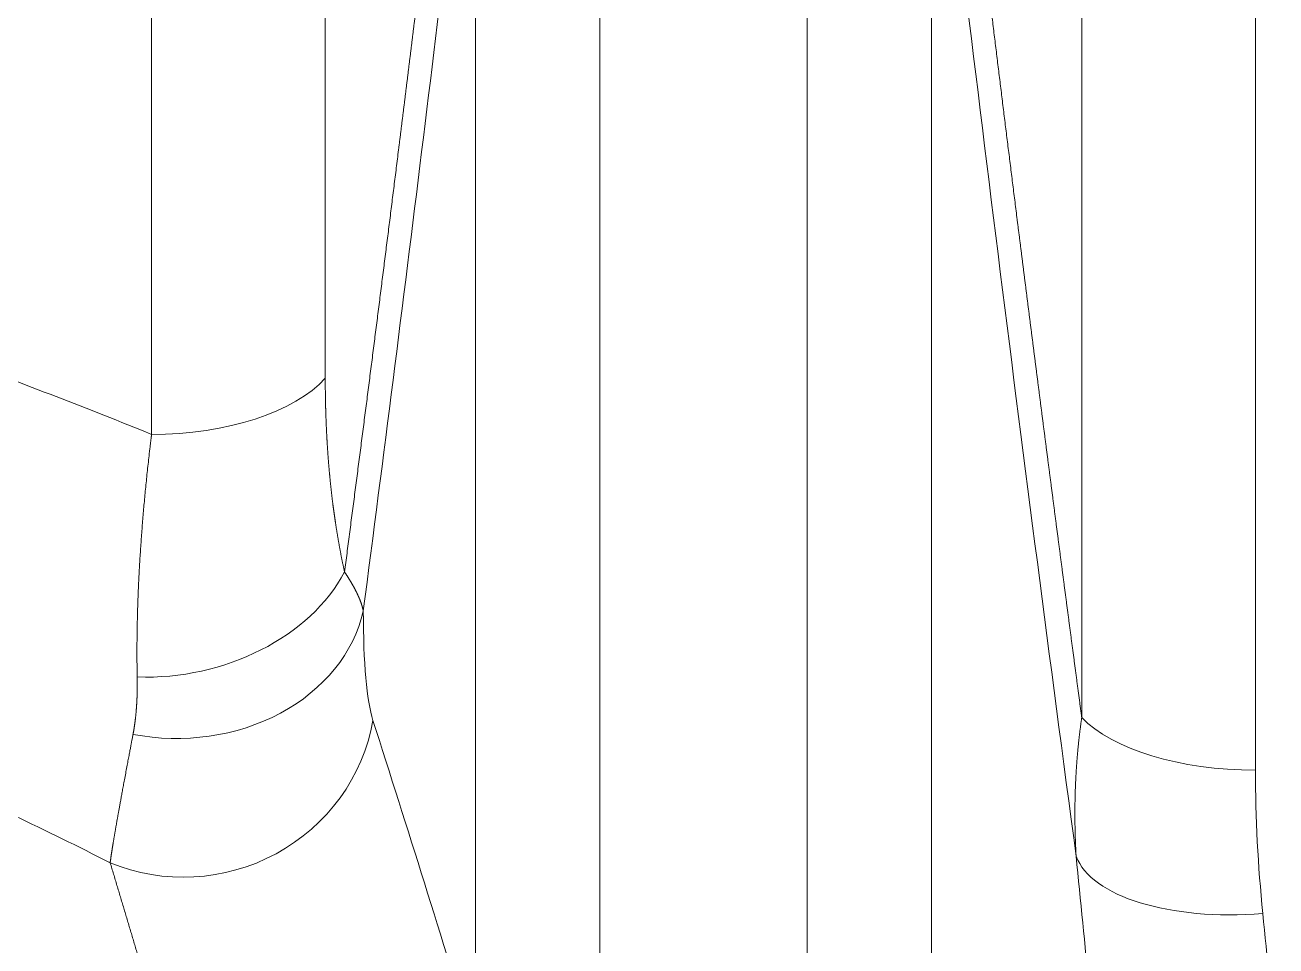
# Model space of a CAD drawing. Header units: millimetres. Extents: x 4664 to 8864, y -38 to 2932.
# Drawn here: x 8207.56 to 8216.17, y 2246.3 to 2252.63 of the extents above; entities that cross this region are included whole.
import ezdxf

# ---------------------------------------------------------------- set-up
doc = ezdxf.new("R2010")
doc.units = ezdxf.units.MM

msp = doc.modelspace()

# ---------------------------------------------------------------- linework, layer by layer
at = {"lineweight": 5}
for p, q in [((8208.4312, 2271.1336), (8208.4312, 2249.8159)), ((8216.0239, 2247.5065), (8216.0239, 2271.1336)), ((8209.6258, 2250.2029), (8209.6258, 2270.7219)), ((8214.8293, 2270.7219), (8214.8293, 2247.8684)), ((8210.6591, 2254.8477), (8210.6591, 2245.5949)), ((8213.796, 2240.3411), (8213.796, 2254.8477)), ((8211.5151, 2242.1671), (8211.5151, 2254.6732)), ((8212.94, 2254.6732), (8212.94, 2240.8271))]:
    msp.add_line(p, q, dxfattribs=at)
at = {"lineweight": 5, "extrusion": (0, 0, -1)}
for centre, major_axis, ratio, start_param, end_param in [((8202.0496, 2233.0242), (8.8397, 54.288), 0.099808, 1.14091, 1.263564), ((8222.4056, 2233.0242), (-8.8397, 54.288), 0.099808, 4.987337, 5.142275), ((8208.4312, 2250.4652), (-1.3059, 0), 0.497219, 3.557424, 4.712389), ((8208.5637, 2249.1209), (-1.2764, -0.2763), 0.732263, 3.690057, 5.049688), ((8208.6035, 2248.796), (-1.3059, -0.0012), 0.820837, 3.32564, 4.944972), ((8208.6698, 2248.0439), (-1.2437, -0.3983), 0.973166, 3.613138, 5.428071), ((8216.0239, 2248.1137), (-1.3059, 0), 0.464995, 4.712389, 5.867354), ((8216.0748, 2247.109), (-1.2997, -0.1275), 0.449509, 4.756445, 6.1659), ((8226.7133, 2213.9857), (-11.2017, 72.9659), 0.103887, 5.182477, 5.196477), ((8227.9973, 2214.1807), (-11.2061, 71.6593), 0.105691, 5.183056, 5.197056)]:
    msp.add_ellipse(centre, major_axis=major_axis, ratio=ratio, start_param=start_param, end_param=end_param, dxfattribs=at)
at = {"lineweight": 5}
for points, knots in [([(8210.4802, 2254.6634), (8210.4791, 2254.6536), (8210.4768, 2254.634), (8210.4733, 2254.6047), (8210.4699, 2254.5753), (8210.4664, 2254.546), (8210.463, 2254.5166), (8210.4595, 2254.4872), (8210.456, 2254.4578), (8210.4525, 2254.4284), (8210.4491, 2254.399), (8210.4456, 2254.3695), (8210.4421, 2254.34), (8210.4386, 2254.3106), (8210.4351, 2254.2811), (8210.4316, 2254.2516), (8210.4281, 2254.2221), (8210.4246, 2254.1925), (8210.4211, 2254.163), (8210.4176, 2254.1334), (8210.4141, 2254.1039), (8210.4105, 2254.0743), (8210.407, 2254.0447), (8210.4035, 2254.0151), (8210.3999, 2253.9855), (8210.3964, 2253.9558), (8210.3929, 2253.9262), (8210.3893, 2253.8965), (8210.3858, 2253.8669), (8210.3822, 2253.8372), (8210.3787, 2253.8075), (8210.3751, 2253.7777), (8210.3715, 2253.748), (8210.368, 2253.7183), (8210.3644, 2253.6885), (8210.3608, 2253.6587), (8210.3573, 2253.629), (8210.3537, 2253.5992), (8210.3501, 2253.5694), (8210.3465, 2253.5395), (8210.3429, 2253.5097), (8210.3393, 2253.4799), (8210.3357, 2253.45), (8210.3321, 2253.4201), (8210.3285, 2253.3902), (8210.3249, 2253.3603), (8210.3213, 2253.3304), (8210.3176, 2253.3005), (8210.314, 2253.2705), (8210.3104, 2253.2406), (8210.3068, 2253.2106), (8210.3031, 2253.1806), (8210.2995, 2253.1506), (8210.2958, 2253.1206), (8210.2922, 2253.0906), (8210.2885, 2253.0606), (8210.2849, 2253.0305), (8210.2812, 2253.0005), (8210.2776, 2252.9704), (8210.2739, 2252.9403), (8210.2702, 2252.9102), (8210.2666, 2252.8801), (8210.2629, 2252.85), (8210.2592, 2252.8198), (8210.2555, 2252.7897), (8210.2518, 2252.7595), (8210.2481, 2252.7294), (8210.2445, 2252.6992), (8210.2408, 2252.669), (8210.2371, 2252.6387), (8210.2333, 2252.6085), (8210.2296, 2252.5783), (8210.2259, 2252.548), (8210.2222, 2252.5178), (8210.2185, 2252.4875), (8210.2148, 2252.4572), (8210.211, 2252.4269), (8210.2073, 2252.3966), (8210.2036, 2252.3662), (8210.1998, 2252.3359), (8210.1961, 2252.3055), (8210.1923, 2252.2752), (8210.1886, 2252.2448), (8210.1848, 2252.2144), (8210.1811, 2252.184), (8210.1773, 2252.1536), (8210.1735, 2252.1231), (8210.1698, 2252.0927), (8210.166, 2252.0622), (8210.1622, 2252.0317), (8210.1584, 2252.0013), (8210.1546, 2251.9708), (8210.1508, 2251.9403), (8210.1471, 2251.9097), (8210.1433, 2251.8792), (8210.1395, 2251.8487), (8210.1356, 2251.8181), (8210.1305, 2251.7771), (8210.1241, 2251.7255), (8210.1164, 2251.6635), (8210.1086, 2251.6013), (8210.1008, 2251.5391), (8210.093, 2251.4769), (8210.0852, 2251.4146), (8210.0774, 2251.3522), (8210.0695, 2251.2897), (8210.0616, 2251.2272), (8210.0538, 2251.1646), (8210.0459, 2251.102), (8210.0379, 2251.0392), (8210.03, 2250.9765), (8210.022, 2250.9136), (8210.0141, 2250.8507), (8210.0061, 2250.7878), (8209.9981, 2250.7247), (8209.9901, 2250.6616), (8209.982, 2250.5985), (8209.974, 2250.5352), (8209.9659, 2250.4719), (8209.9578, 2250.4086), (8209.9497, 2250.3452), (8209.9415, 2250.2817), (8209.9334, 2250.2181), (8209.9252, 2250.1545), (8209.9171, 2250.0909), (8209.9089, 2250.0271), (8209.9006, 2249.9633), (8209.8924, 2249.8995), (8209.8842, 2249.8356), (8209.8759, 2249.7716), (8209.8676, 2249.7075), (8209.8593, 2249.6434), (8209.851, 2249.5793), (8209.8427, 2249.515), (8209.8343, 2249.4507), (8209.8259, 2249.3864), (8209.8176, 2249.322), (8209.8092, 2249.2575), (8209.8007, 2249.193), (8209.7923, 2249.1284), (8209.7838, 2249.0637), (8209.7754, 2248.999), (8209.7669, 2248.9342), (8209.7612, 2248.891), (8209.7584, 2248.8694)], [0, 0, 0, 0, 0.005143, 0.010288, 0.015434, 0.020581, 0.02573, 0.03088, 0.036031, 0.041184, 0.046339, 0.051494, 0.056651, 0.06181, 0.06697, 0.072131, 0.077294, 0.082458, 0.087623, 0.09279, 0.097958, 0.103128, 0.108299, 0.113472, 0.118645, 0.123821, 0.128997, 0.134175, 0.139354, 0.144535, 0.149717, 0.154901, 0.160086, 0.165272, 0.17046, 0.175649, 0.180839, 0.186031, 0.191224, 0.196419, 0.201615, 0.206812, 0.212011, 0.217211, 0.222412, 0.227615, 0.232819, 0.238025, 0.243232, 0.24844, 0.25365, 0.258861, 0.264073, 0.269287, 0.274502, 0.279719, 0.284937, 0.290156, 0.295377, 0.300599, 0.305822, 0.311047, 0.316273, 0.3215, 0.326729, 0.331959, 0.337191, 0.342424, 0.347658, 0.352894, 0.358131, 0.363369, 0.368609, 0.37385, 0.379093, 0.384336, 0.389582, 0.394828, 0.400076, 0.405325, 0.410576, 0.415828, 0.421081, 0.426336, 0.431592, 0.436849, 0.442108, 0.447368, 0.452629, 0.457892, 0.463156, 0.468422, 0.473688, 0.478956, 0.484226, 0.489497, 0.494769, 0.500042, 0.510734, 0.521434, 0.532141, 0.542857, 0.55358, 0.564312, 0.575051, 0.585798, 0.596553, 0.607317, 0.618088, 0.628867, 0.639653, 0.650448, 0.661251, 0.672061, 0.682879, 0.693706, 0.70454, 0.715381, 0.726231, 0.737089, 0.747954, 0.758827, 0.769708, 0.780597, 0.791494, 0.802398, 0.81331, 0.82423, 0.835158, 0.846093, 0.857036, 0.867987, 0.878946, 0.889912, 0.900886, 0.911868, 0.922858, 0.933855, 0.94486, 0.955873, 0.966893, 0.977921, 0.988957, 1, 1, 1, 1]), ([(8214.8293, 2247.8684), (8214.8278, 2247.8793), (8214.8249, 2247.9012), (8214.8205, 2247.9339), (8214.8162, 2247.9667), (8214.8118, 2247.9994), (8214.8075, 2248.0321), (8214.8031, 2248.0648), (8214.7988, 2248.0975), (8214.7944, 2248.1302), (8214.7901, 2248.1628), (8214.7857, 2248.1955), (8214.7814, 2248.2281), (8214.7771, 2248.2607), (8214.7728, 2248.2933), (8214.7684, 2248.3259), (8214.7641, 2248.3585), (8214.7598, 2248.391), (8214.7555, 2248.4236), (8214.7512, 2248.4561), (8214.7469, 2248.4886), (8214.7426, 2248.5211), (8214.7383, 2248.5536), (8214.734, 2248.5861), (8214.7298, 2248.6185), (8214.7255, 2248.651), (8214.7212, 2248.6834), (8214.7169, 2248.7158), (8214.7127, 2248.7482), (8214.7084, 2248.7806), (8214.7042, 2248.813), (8214.6999, 2248.8454), (8214.6957, 2248.8777), (8214.6914, 2248.91), (8214.6872, 2248.9423), (8214.683, 2248.9747), (8214.6787, 2249.0069), (8214.6745, 2249.0392), (8214.6703, 2249.0715), (8214.6661, 2249.1037), (8214.6618, 2249.1359), (8214.6576, 2249.1682), (8214.6534, 2249.2004), (8214.6492, 2249.2325), (8214.645, 2249.2647), (8214.6408, 2249.2969), (8214.6367, 2249.329), (8214.6325, 2249.3611), (8214.6283, 2249.3933), (8214.6241, 2249.4254), (8214.62, 2249.4574), (8214.6158, 2249.4895), (8214.6116, 2249.5216), (8214.6075, 2249.5536), (8214.6033, 2249.5856), (8214.5992, 2249.6176), (8214.595, 2249.6496), (8214.5909, 2249.6816), (8214.5867, 2249.7136), (8214.5826, 2249.7455), (8214.5785, 2249.7775), (8214.5743, 2249.8094), (8214.5702, 2249.8413), (8214.5661, 2249.8732), (8214.562, 2249.9051), (8214.5579, 2249.9369), (8214.5538, 2249.9688), (8214.5497, 2250.0006), (8214.5456, 2250.0325), (8214.5415, 2250.0643), (8214.5374, 2250.096), (8214.5333, 2250.1278), (8214.5293, 2250.1596), (8214.5252, 2250.1913), (8214.5211, 2250.2231), (8214.517, 2250.2548), (8214.513, 2250.2865), (8214.5089, 2250.3182), (8214.5049, 2250.3498), (8214.5008, 2250.3815), (8214.4968, 2250.4131), (8214.4927, 2250.4447), (8214.4887, 2250.4764), (8214.4847, 2250.5079), (8214.4806, 2250.5395), (8214.4766, 2250.5711), (8214.4726, 2250.6026), (8214.4686, 2250.6342), (8214.4646, 2250.6657), (8214.4606, 2250.6972), (8214.4566, 2250.7287), (8214.4526, 2250.7602), (8214.4486, 2250.7916), (8214.4446, 2250.8231), (8214.4406, 2250.8545), (8214.4366, 2250.8859), (8214.4326, 2250.9173), (8214.4287, 2250.9487), (8214.4247, 2250.98), (8214.4207, 2251.0114), (8214.4168, 2251.0427), (8214.4128, 2251.0741), (8214.4089, 2251.1054), (8214.4049, 2251.1366), (8214.401, 2251.1679), (8214.397, 2251.1992), (8214.3931, 2251.2304), (8214.3892, 2251.2617), (8214.384, 2251.3023), (8214.3777, 2251.3525), (8214.3703, 2251.412), (8214.3628, 2251.4715), (8214.3554, 2251.531), (8214.3479, 2251.5904), (8214.3405, 2251.6497), (8214.3331, 2251.7091), (8214.3257, 2251.7683), (8214.3183, 2251.8275), (8214.311, 2251.8866), (8214.3036, 2251.9457), (8214.2963, 2252.0048), (8214.289, 2252.0638), (8214.2817, 2252.1227), (8214.2744, 2252.1816), (8214.2671, 2252.2404), (8214.2598, 2252.2992), (8214.2526, 2252.358), (8214.2454, 2252.4166), (8214.2382, 2252.4753), (8214.231, 2252.5338), (8214.2238, 2252.5924), (8214.2166, 2252.6508), (8214.2095, 2252.7093), (8214.2023, 2252.7676), (8214.1952, 2252.8259), (8214.1881, 2252.8842), (8214.181, 2252.9424), (8214.1739, 2253.0005), (8214.1668, 2253.0586), (8214.1598, 2253.1167), (8214.1527, 2253.1747), (8214.1457, 2253.2326), (8214.1387, 2253.2905), (8214.1317, 2253.3483), (8214.1247, 2253.4061), (8214.1178, 2253.4638), (8214.1108, 2253.5215), (8214.1039, 2253.5791), (8214.097, 2253.6367), (8214.09, 2253.6942), (8214.0832, 2253.7516), (8214.0763, 2253.809), (8214.0694, 2253.8663), (8214.0626, 2253.9236), (8214.0557, 2253.9809), (8214.0489, 2254.038), (8214.0421, 2254.0952), (8214.0353, 2254.1522), (8214.0285, 2254.2092), (8214.0218, 2254.2662), (8214.015, 2254.3231), (8214.0083, 2254.38), (8214.0016, 2254.4367), (8213.9949, 2254.4935), (8213.9882, 2254.5502), (8213.9815, 2254.6068), (8213.9771, 2254.6445), (8213.9749, 2254.6634)], [0, 0, 0, 0, 0.004752, 0.009503, 0.014252, 0.019, 0.023747, 0.028491, 0.033235, 0.037977, 0.042717, 0.047456, 0.052193, 0.056929, 0.061663, 0.066396, 0.071127, 0.075857, 0.080585, 0.085312, 0.090037, 0.094761, 0.099483, 0.104204, 0.108923, 0.113641, 0.118357, 0.123071, 0.127784, 0.132496, 0.137206, 0.141915, 0.146622, 0.151327, 0.156031, 0.160733, 0.165434, 0.170134, 0.174832, 0.179528, 0.184223, 0.188916, 0.193608, 0.198298, 0.202987, 0.207674, 0.21236, 0.217044, 0.221726, 0.226407, 0.231087, 0.235765, 0.240441, 0.245116, 0.249789, 0.254461, 0.259132, 0.2638, 0.268467, 0.273133, 0.277797, 0.28246, 0.287121, 0.29178, 0.296438, 0.301095, 0.305749, 0.310403, 0.315054, 0.319705, 0.324353, 0.329, 0.333646, 0.33829, 0.342932, 0.347573, 0.352213, 0.35685, 0.361487, 0.366121, 0.370754, 0.375386, 0.380016, 0.384644, 0.389271, 0.393897, 0.39852, 0.403142, 0.407763, 0.412382, 0.417, 0.421616, 0.42623, 0.430843, 0.435454, 0.440064, 0.444672, 0.449278, 0.453883, 0.458487, 0.463088, 0.467689, 0.472287, 0.476885, 0.48148, 0.486074, 0.490666, 0.495257, 0.499846, 0.508613, 0.517374, 0.52613, 0.534882, 0.543628, 0.552369, 0.561106, 0.569838, 0.578564, 0.587286, 0.596002, 0.604714, 0.613421, 0.622123, 0.630819, 0.639511, 0.648198, 0.65688, 0.665556, 0.674228, 0.682895, 0.691556, 0.700213, 0.708865, 0.717511, 0.726153, 0.734789, 0.743421, 0.752047, 0.760669, 0.769285, 0.777896, 0.786503, 0.795104, 0.8037, 0.812291, 0.820877, 0.829457, 0.838033, 0.846604, 0.855169, 0.86373, 0.872285, 0.880835, 0.889381, 0.897921, 0.906455, 0.914985, 0.92351, 0.932029, 0.940544, 0.949053, 0.957557, 0.966056, 0.97455, 0.983038, 0.991522, 1, 1, 1, 1]), ([(8208.4312, 2249.8159), (8207.9947, 2249.9932), (8207.1182, 2250.3311), (8205.7932, 2250.7885), (8204.9031, 2251.061), (8204.2329, 2251.2532), (8204.0091, 2251.3153), (8203.6728, 2251.4054), (8203.5044, 2251.4497), (8203.3077, 2251.5001), (8203.2093, 2251.525), (8203.1601, 2251.5374), (8203.1355, 2251.5435), (8203.1232, 2251.5466), (8203.117, 2251.5481), (8203.114, 2251.5489), (8203.1124, 2251.5493), (8203.1118, 2251.5494), (8203.1113, 2251.5495), (8203.1111, 2251.5496), (8202.6519, 2251.664), (8201.7324, 2251.8757), (8200.3479, 2252.1427), (8198.9585, 2252.3594), (8198.0288, 2252.4707), (8197.5631, 2252.518)], [0, 0, 0, 0, 0.125, 0.25, 0.375, 0.375, 0.4375, 0.4375, 0.46875, 0.484375, 0.492187, 0.496094, 0.498047, 0.499023, 0.499512, 0.499756, 0.499878, 0.499939, 0.499939, 0.5, 0.5, 0.625, 0.75, 0.875, 1, 1, 1, 1]), ([(8197.472, 2250.1444), (8197.9237, 2250.0885), (8198.3782, 2250.0223), (8199.2919, 2249.8687), (8199.7511, 2249.7812), (8200.6728, 2249.5843), (8201.1354, 2249.4749), (8201.831, 2249.2937), (8202.0631, 2249.2305), (8202.4116, 2249.1313), (8202.586, 2249.0806), (8202.7895, 2249.0196), (8202.8912, 2248.9886), (8202.9421, 2248.973), (8202.9675, 2248.9652), (8202.9803, 2248.9613), (8202.9866, 2248.9593), (8202.9898, 2248.9583), (8202.9914, 2248.9578), (8202.9922, 2248.9576), (8202.9926, 2248.9575), (8202.9928, 2248.9574), (8202.9929, 2248.9574), (8202.9929, 2248.9573), (8202.993, 2248.9573), (8203.4054, 2248.8298), (8203.8231, 2248.6917), (8204.6675, 2248.3925), (8205.0943, 2248.2316), (8205.9553, 2247.8854), (8206.3896, 2247.7002), (8207.264, 2247.3042), (8207.7042, 2247.0935), (8208.1463, 2246.8692)], [0, 0, 0, 0, 0.125, 0.125, 0.25, 0.25, 0.375, 0.375, 0.4375, 0.4375, 0.46875, 0.484375, 0.492187, 0.496094, 0.498047, 0.499023, 0.499512, 0.499756, 0.499878, 0.499939, 0.499969, 0.499985, 0.499992, 0.499992, 0.5, 0.5, 0.625, 0.625, 0.75, 0.75, 0.875, 0.875, 1, 1, 1, 1]), ([(8209.7584, 2248.8694), (8209.7578, 2248.8719), (8209.7567, 2248.8769), (8209.7551, 2248.8845), (8209.7535, 2248.892), (8209.7519, 2248.8996), (8209.7503, 2248.9072), (8209.7487, 2248.9148), (8209.7471, 2248.9224), (8209.7455, 2248.93), (8209.744, 2248.9376), (8209.7424, 2248.9452), (8209.7409, 2248.9528), (8209.7393, 2248.9605), (8209.7378, 2248.9681), (8209.7363, 2248.9758), (8209.7348, 2248.9834), (8209.7333, 2248.9911), (8209.7319, 2248.9988), (8209.7304, 2249.0065), (8209.7289, 2249.0142), (8209.7275, 2249.0219), (8209.726, 2249.0296), (8209.7246, 2249.0373), (8209.7232, 2249.0451), (8209.7218, 2249.0528), (8209.7204, 2249.0606), (8209.719, 2249.0683), (8209.7176, 2249.0761), (8209.7163, 2249.0839), (8209.7149, 2249.0917), (8209.7136, 2249.0995), (8209.7122, 2249.1073), (8209.7109, 2249.1151), (8209.7096, 2249.1229), (8209.7083, 2249.1308), (8209.707, 2249.1386), (8209.7057, 2249.1465), (8209.7045, 2249.1544), (8209.7032, 2249.1622), (8209.7019, 2249.1701), (8209.7007, 2249.178), (8209.6995, 2249.1859), (8209.6982, 2249.1938), (8209.697, 2249.2017), (8209.6958, 2249.2097), (8209.6946, 2249.2176), (8209.6935, 2249.2255), (8209.6923, 2249.2335), (8209.6911, 2249.2415), (8209.69, 2249.2494), (8209.6888, 2249.2574), (8209.6877, 2249.2654), (8209.6866, 2249.2734), (8209.6855, 2249.2814), (8209.6844, 2249.2894), (8209.6833, 2249.2975), (8209.6822, 2249.3055), (8209.6811, 2249.3136), (8209.6801, 2249.3216), (8209.679, 2249.3297), (8209.678, 2249.3378), (8209.677, 2249.3458), (8209.676, 2249.3539), (8209.6749, 2249.362), (8209.6739, 2249.3702), (8209.673, 2249.3783), (8209.672, 2249.3864), (8209.671, 2249.3945), (8209.6701, 2249.4027), (8209.6691, 2249.4109), (8209.6682, 2249.419), (8209.6673, 2249.4272), (8209.6663, 2249.4354), (8209.6654, 2249.4436), (8209.6645, 2249.4518), (8209.6637, 2249.46), (8209.6628, 2249.4682), (8209.6619, 2249.4765), (8209.6611, 2249.4847), (8209.6602, 2249.493), (8209.6594, 2249.5012), (8209.6586, 2249.5095), (8209.6578, 2249.5178), (8209.657, 2249.5261), (8209.6562, 2249.5344), (8209.6554, 2249.5427), (8209.6546, 2249.551), (8209.6538, 2249.5594), (8209.6531, 2249.5677), (8209.6523, 2249.576), (8209.6516, 2249.5844), (8209.6509, 2249.5928), (8209.6502, 2249.6011), (8209.6495, 2249.6095), (8209.6488, 2249.6179), (8209.6481, 2249.6263), (8209.6474, 2249.6348), (8209.6468, 2249.6432), (8209.6461, 2249.6516), (8209.6455, 2249.6601), (8209.6449, 2249.6685), (8209.6443, 2249.677), (8209.6436, 2249.6855), (8209.643, 2249.6939), (8209.6425, 2249.7024), (8209.6419, 2249.7109), (8209.6413, 2249.7195), (8209.6408, 2249.728), (8209.6402, 2249.7365), (8209.6397, 2249.7451), (8209.6391, 2249.7536), (8209.6386, 2249.7622), (8209.6381, 2249.7707), (8209.6376, 2249.7793), (8209.6371, 2249.7879), (8209.6367, 2249.7965), (8209.6362, 2249.8051), (8209.6357, 2249.8137), (8209.6353, 2249.8224), (8209.6349, 2249.831), (8209.6344, 2249.8397), (8209.634, 2249.8483), (8209.6336, 2249.857), (8209.6332, 2249.8657), (8209.6328, 2249.8744), (8209.6325, 2249.8831), (8209.6321, 2249.8918), (8209.6318, 2249.9005), (8209.6314, 2249.9092), (8209.6311, 2249.918), (8209.6308, 2249.9267), (8209.6304, 2249.9355), (8209.6301, 2249.9442), (8209.6299, 2249.953), (8209.6296, 2249.9618), (8209.6293, 2249.9706), (8209.629, 2249.9794), (8209.6288, 2249.9882), (8209.6286, 2249.9971), (8209.6283, 2250.0059), (8209.6281, 2250.0148), (8209.6279, 2250.0236), (8209.6277, 2250.0325), (8209.6275, 2250.0414), (8209.6273, 2250.0503), (8209.6272, 2250.0592), (8209.627, 2250.0681), (8209.6268, 2250.077), (8209.6267, 2250.0859), (8209.6266, 2250.0949), (8209.6265, 2250.1038), (8209.6264, 2250.1128), (8209.6263, 2250.1217), (8209.6262, 2250.1307), (8209.6261, 2250.1397), (8209.626, 2250.1487), (8209.626, 2250.1577), (8209.6259, 2250.1667), (8209.6259, 2250.1758), (8209.6259, 2250.1848), (8209.6259, 2250.1939), (8209.6258, 2250.1999), (8209.6258, 2250.2029)], [0, 0, 0, 0, 0.006543, 0.013081, 0.019612, 0.026138, 0.032658, 0.039173, 0.045681, 0.052184, 0.058681, 0.065173, 0.071659, 0.07814, 0.084615, 0.091084, 0.097549, 0.104007, 0.11046, 0.116908, 0.123351, 0.129788, 0.13622, 0.142647, 0.149068, 0.155484, 0.161895, 0.168301, 0.174702, 0.181098, 0.187489, 0.193875, 0.200256, 0.206631, 0.213002, 0.219369, 0.22573, 0.232086, 0.238438, 0.244785, 0.251127, 0.257465, 0.263797, 0.270126, 0.276449, 0.282768, 0.289083, 0.295393, 0.301699, 0.308, 0.314297, 0.320589, 0.326877, 0.333161, 0.339441, 0.345716, 0.351987, 0.358254, 0.364517, 0.370776, 0.37703, 0.383281, 0.389528, 0.39577, 0.402009, 0.408244, 0.414475, 0.420702, 0.426926, 0.433145, 0.439361, 0.445573, 0.451782, 0.457987, 0.464188, 0.470386, 0.47658, 0.482771, 0.488958, 0.495142, 0.501323, 0.5075, 0.513674, 0.519845, 0.526012, 0.532176, 0.538337, 0.544495, 0.55065, 0.556801, 0.56295, 0.569095, 0.575238, 0.581378, 0.587515, 0.593649, 0.59978, 0.605908, 0.612034, 0.618157, 0.624277, 0.630394, 0.636509, 0.642622, 0.648731, 0.654839, 0.660944, 0.667046, 0.673146, 0.679244, 0.685339, 0.691432, 0.697523, 0.703612, 0.709698, 0.715782, 0.721864, 0.727945, 0.734023, 0.740099, 0.746173, 0.752245, 0.758315, 0.764384, 0.77045, 0.776515, 0.782578, 0.78864, 0.794699, 0.800757, 0.806814, 0.812869, 0.818922, 0.824974, 0.831025, 0.837074, 0.843121, 0.849168, 0.855213, 0.861257, 0.867299, 0.873341, 0.879381, 0.88542, 0.891458, 0.897495, 0.903531, 0.909566, 0.9156, 0.921633, 0.927665, 0.933697, 0.939728, 0.945758, 0.951787, 0.957816, 0.963843, 0.969871, 0.975898, 0.981924, 0.98795, 0.993975, 1, 1, 1, 1]), ([(8208.4311, 2249.8156), (8208.4311, 2249.8156), (8208.4311, 2249.8155), (8208.431, 2249.8154), (8208.431, 2249.8153), (8208.431, 2249.8151), (8208.431, 2249.8148), (8208.4309, 2249.8145), (8208.4309, 2249.8141), (8208.4308, 2249.8136), (8208.4308, 2249.8131), (8208.4307, 2249.8125), (8208.4306, 2249.8119), (8208.4306, 2249.8111), (8208.4305, 2249.8104), (8208.4304, 2249.8096), (8208.4303, 2249.8087), (8208.4302, 2249.8077), (8208.43, 2249.8067), (8208.4299, 2249.8056), (8208.4298, 2249.8045), (8208.4296, 2249.8033), (8208.4295, 2249.802), (8208.4293, 2249.8007), (8208.4292, 2249.7994), (8208.429, 2249.7979), (8208.4288, 2249.7964), (8208.4286, 2249.7949), (8208.4284, 2249.7932), (8208.4282, 2249.7916), (8208.428, 2249.7898), (8208.4278, 2249.788), (8208.4273, 2249.7835), (8208.4264, 2249.7763), (8208.4252, 2249.7665), (8208.4232, 2249.7501), (8208.4205, 2249.7271), (8208.416, 2249.6881), (8208.4105, 2249.6395), (8208.4041, 2249.5818), (8208.3981, 2249.5246), (8208.3923, 2249.4679), (8208.3867, 2249.4114), (8208.3797, 2249.3373), (8208.3717, 2249.246), (8208.3631, 2249.1379), (8208.3554, 2249.0305), (8208.3507, 2248.9547), (8208.3481, 2248.9096), (8208.3472, 2248.8947), (8208.3464, 2248.8799), (8208.3456, 2248.865), (8208.3448, 2248.8501), (8208.3441, 2248.8353), (8208.3433, 2248.8204), (8208.3426, 2248.8056), (8208.3419, 2248.7907), (8208.3412, 2248.7759), (8208.3406, 2248.7611), (8208.3399, 2248.7462), (8208.3393, 2248.7314), (8208.3387, 2248.7166), (8208.3382, 2248.7018), (8208.3376, 2248.6869), (8208.3371, 2248.6721), (8208.3365, 2248.6574), (8208.336, 2248.6426), (8208.3356, 2248.6278), (8208.3351, 2248.613), (8208.3347, 2248.5983), (8208.3343, 2248.5835), (8208.3339, 2248.5688), (8208.3335, 2248.554), (8208.3332, 2248.5393), (8208.3328, 2248.5246), (8208.3325, 2248.5099), (8208.3322, 2248.4952), (8208.332, 2248.4806), (8208.3317, 2248.4659), (8208.3315, 2248.4512), (8208.3313, 2248.4366), (8208.3312, 2248.422), (8208.331, 2248.4074), (8208.3309, 2248.3928), (8208.3308, 2248.3782), (8208.3307, 2248.3637), (8208.3306, 2248.3491), (8208.3306, 2248.3346), (8208.3306, 2248.3201), (8208.3306, 2248.3056), (8208.3306, 2248.2911), (8208.3307, 2248.2767), (8208.3307, 2248.2622), (8208.3308, 2248.2478), (8208.331, 2248.2334), (8208.3311, 2248.219), (8208.3313, 2248.2047), (8208.3315, 2248.1903), (8208.3317, 2248.176), (8208.3319, 2248.1617), (8208.3321, 2248.1522), (8208.3322, 2248.1475)], [0, 0, 0, 0, 0.000016, 0.000066, 0.000148, 0.000262, 0.000409, 0.000588, 0.0008, 0.001045, 0.001322, 0.001631, 0.001973, 0.002348, 0.002755, 0.003194, 0.003666, 0.004171, 0.004708, 0.005277, 0.005879, 0.006514, 0.007181, 0.007881, 0.008613, 0.009378, 0.010176, 0.011006, 0.011868, 0.012763, 0.013691, 0.014652, 0.015645, 0.020881, 0.026142, 0.031428, 0.047152, 0.062948, 0.094306, 0.125812, 0.156906, 0.18813, 0.219484, 0.250968, 0.312269, 0.374207, 0.436777, 0.499971, 0.508863, 0.517775, 0.526709, 0.535664, 0.54464, 0.553637, 0.562655, 0.571695, 0.580755, 0.589836, 0.598939, 0.608062, 0.617207, 0.626373, 0.635559, 0.644767, 0.653995, 0.663245, 0.672515, 0.681806, 0.691119, 0.700452, 0.709805, 0.71918, 0.728576, 0.737992, 0.747429, 0.756887, 0.766365, 0.775865, 0.785385, 0.794925, 0.804486, 0.814068, 0.82367, 0.833293, 0.842937, 0.852601, 0.862285, 0.87199, 0.881715, 0.891461, 0.901227, 0.911013, 0.92082, 0.930647, 0.940494, 0.950361, 0.960249, 0.970156, 0.980084, 0.990032, 1, 1, 1, 1]), ([(8209.8876, 2248.6011), (8209.8874, 2248.6019), (8209.8871, 2248.6035), (8209.8866, 2248.6059), (8209.886, 2248.6083), (8209.8855, 2248.6107), (8209.8849, 2248.6131), (8209.8843, 2248.6156), (8209.8837, 2248.6181), (8209.883, 2248.6205), (8209.8824, 2248.6231), (8209.8817, 2248.6256), (8209.881, 2248.6281), (8209.8802, 2248.6307), (8209.8795, 2248.6333), (8209.8787, 2248.6359), (8209.8779, 2248.6385), (8209.8771, 2248.6412), (8209.8762, 2248.6438), (8209.8754, 2248.6465), (8209.8745, 2248.6492), (8209.8736, 2248.6519), (8209.8726, 2248.6546), (8209.8717, 2248.6574), (8209.8707, 2248.6602), (8209.8697, 2248.663), (8209.8686, 2248.6658), (8209.8676, 2248.6686), (8209.8665, 2248.6714), (8209.8654, 2248.6743), (8209.8643, 2248.6772), (8209.8631, 2248.6801), (8209.8619, 2248.683), (8209.8607, 2248.6859), (8209.8595, 2248.6889), (8209.8583, 2248.6919), (8209.857, 2248.6949), (8209.8557, 2248.6979), (8209.8544, 2248.7009), (8209.853, 2248.704), (8209.8516, 2248.707), (8209.8502, 2248.7101), (8209.8488, 2248.7132), (8209.8473, 2248.7163), (8209.8458, 2248.7195), (8209.8443, 2248.7227), (8209.8428, 2248.7258), (8209.8412, 2248.729), (8209.8396, 2248.7323), (8209.838, 2248.7355), (8209.8364, 2248.7388), (8209.8347, 2248.7421), (8209.833, 2248.7454), (8209.8313, 2248.7487), (8209.8295, 2248.752), (8209.8277, 2248.7554), (8209.8259, 2248.7588), (8209.8241, 2248.7622), (8209.8222, 2248.7656), (8209.8203, 2248.769), (8209.8184, 2248.7725), (8209.8165, 2248.7759), (8209.8145, 2248.7794), (8209.8125, 2248.783), (8209.8105, 2248.7865), (8209.8084, 2248.79), (8209.8063, 2248.7936), (8209.8042, 2248.7972), (8209.8021, 2248.8008), (8209.7999, 2248.8045), (8209.7977, 2248.8081), (8209.7954, 2248.8118), (8209.7932, 2248.8155), (8209.7909, 2248.8192), (8209.7886, 2248.823), (8209.7862, 2248.8267), (8209.7838, 2248.8305), (8209.7814, 2248.8343), (8209.779, 2248.8381), (8209.7765, 2248.8419), (8209.774, 2248.8458), (8209.7715, 2248.8497), (8209.7689, 2248.8536), (8209.7663, 2248.8575), (8209.7637, 2248.8614), (8209.761, 2248.8654), (8209.7593, 2248.8681), (8209.7584, 2248.8694)], [0, 0, 0, 0, 0.010485, 0.021002, 0.03155, 0.04213, 0.05274, 0.063382, 0.074056, 0.08476, 0.095495, 0.106262, 0.11706, 0.127889, 0.138749, 0.14964, 0.160562, 0.171515, 0.182499, 0.193514, 0.20456, 0.215637, 0.226745, 0.237884, 0.249053, 0.260253, 0.271484, 0.282745, 0.294038, 0.30536, 0.316714, 0.328098, 0.339512, 0.350957, 0.362433, 0.373939, 0.385475, 0.397041, 0.408638, 0.420265, 0.431923, 0.44361, 0.455328, 0.467076, 0.478853, 0.490661, 0.502499, 0.514367, 0.526264, 0.538191, 0.550149, 0.562135, 0.574152, 0.586198, 0.598274, 0.610379, 0.622514, 0.634678, 0.646872, 0.659095, 0.671347, 0.683628, 0.695939, 0.708279, 0.720648, 0.733046, 0.745472, 0.757928, 0.770413, 0.782926, 0.795468, 0.808039, 0.820638, 0.833266, 0.845923, 0.858607, 0.871321, 0.884062, 0.896832, 0.90963, 0.922456, 0.93531, 0.948193, 0.961103, 0.974041, 0.987006, 1, 1, 1, 1]), ([(8208.3322, 2248.1475), (8208.3323, 2248.1455), (8208.3323, 2248.1414), (8208.3324, 2248.1355), (8208.3325, 2248.1295), (8208.3326, 2248.1235), (8208.3326, 2248.1176), (8208.3327, 2248.1117), (8208.3327, 2248.1058), (8208.3327, 2248.0999), (8208.3327, 2248.0941), (8208.3327, 2248.0883), (8208.3327, 2248.0824), (8208.3326, 2248.0767), (8208.3326, 2248.0709), (8208.3325, 2248.0651), (8208.3324, 2248.0594), (8208.3323, 2248.0537), (8208.3322, 2248.048), (8208.3321, 2248.0423), (8208.332, 2248.0367), (8208.3318, 2248.0311), (8208.3317, 2248.0255), (8208.3315, 2248.0199), (8208.3313, 2248.0143), (8208.3311, 2248.0088), (8208.3309, 2248.0032), (8208.3306, 2247.9977), (8208.3304, 2247.9923), (8208.3301, 2247.9868), (8208.3299, 2247.9813), (8208.3296, 2247.9759), (8208.3293, 2247.9705), (8208.329, 2247.9651), (8208.3287, 2247.9598), (8208.3283, 2247.9544), (8208.328, 2247.9491), (8208.3276, 2247.9438), (8208.3272, 2247.9385), (8208.3268, 2247.9332), (8208.3264, 2247.928), (8208.326, 2247.9228), (8208.3256, 2247.9176), (8208.3252, 2247.9124), (8208.3247, 2247.9072), (8208.3242, 2247.9021), (8208.3238, 2247.897), (8208.3233, 2247.8919), (8208.3228, 2247.8868), (8208.3222, 2247.8817), (8208.3217, 2247.8767), (8208.3212, 2247.8717), (8208.3206, 2247.8666), (8208.32, 2247.8617), (8208.3195, 2247.8567), (8208.3189, 2247.8518), (8208.3183, 2247.8468), (8208.3176, 2247.8419), (8208.317, 2247.8371), (8208.3164, 2247.8322), (8208.3157, 2247.8274), (8208.315, 2247.8225), (8208.3144, 2247.8177), (8208.3137, 2247.813), (8208.313, 2247.8082), (8208.3122, 2247.8035), (8208.3115, 2247.7987), (8208.3108, 2247.794), (8208.31, 2247.7893), (8208.3092, 2247.7847), (8208.3085, 2247.78), (8208.3077, 2247.7754), (8208.3069, 2247.7708), (8208.306, 2247.7662), (8208.3052, 2247.7617), (8208.3044, 2247.7571), (8208.3038, 2247.7541), (8208.3035, 2247.7526)], [0, 0, 0, 0, 0.014068, 0.028115, 0.042142, 0.056148, 0.070134, 0.0841, 0.098045, 0.111971, 0.125875, 0.13976, 0.153624, 0.167468, 0.181292, 0.195096, 0.20888, 0.222643, 0.236387, 0.25011, 0.263813, 0.277496, 0.29116, 0.304803, 0.318426, 0.33203, 0.345613, 0.359177, 0.372721, 0.386245, 0.399749, 0.413234, 0.426698, 0.440143, 0.453568, 0.466974, 0.48036, 0.493726, 0.507073, 0.5204, 0.533708, 0.546996, 0.560265, 0.573514, 0.586744, 0.599954, 0.613145, 0.626316, 0.639469, 0.652602, 0.665715, 0.67881, 0.691885, 0.704941, 0.717978, 0.730996, 0.743994, 0.756974, 0.769934, 0.782876, 0.795798, 0.808702, 0.821587, 0.834452, 0.847299, 0.860127, 0.872936, 0.885727, 0.898498, 0.911251, 0.923986, 0.936701, 0.949398, 0.962076, 0.974736, 0.987377, 1, 1, 1, 1]), ([(8214.8293, 2247.8684), (8214.8288, 2247.8653), (8214.8279, 2247.8592), (8214.8266, 2247.8499), (8214.8253, 2247.8406), (8214.824, 2247.8312), (8214.8227, 2247.8218), (8214.8215, 2247.8123), (8214.8202, 2247.8028), (8214.819, 2247.7932), (8214.8178, 2247.7836), (8214.8165, 2247.7739), (8214.8154, 2247.7642), (8214.8142, 2247.7544), (8214.813, 2247.7446), (8214.8119, 2247.7347), (8214.8108, 2247.7248), (8214.8097, 2247.7148), (8214.8086, 2247.7048), (8214.8075, 2247.6947), (8214.8064, 2247.6846), (8214.8054, 2247.6745), (8214.8044, 2247.6642), (8214.8034, 2247.654), (8214.8024, 2247.6437), (8214.8015, 2247.6333), (8214.8005, 2247.6229), (8214.7996, 2247.6125), (8214.7987, 2247.6019), (8214.7978, 2247.5914), (8214.797, 2247.5808), (8214.7961, 2247.5701), (8214.7953, 2247.5594), (8214.7945, 2247.5487), (8214.7937, 2247.5379), (8214.793, 2247.527), (8214.7923, 2247.5161), (8214.7916, 2247.5052), (8214.7909, 2247.4942), (8214.7902, 2247.4831), (8214.7896, 2247.472), (8214.789, 2247.4609), (8214.7884, 2247.4497), (8214.7878, 2247.4384), (8214.7873, 2247.4271), (8214.7868, 2247.4158), (8214.7863, 2247.4044), (8214.7858, 2247.3925), (8214.7853, 2247.38), (8214.7849, 2247.3668), (8214.7844, 2247.3534), (8214.784, 2247.3397), (8214.7837, 2247.3258), (8214.7833, 2247.3116), (8214.783, 2247.2972), (8214.7828, 2247.2825), (8214.7826, 2247.2675), (8214.7824, 2247.2523), (8214.7823, 2247.2368), (8214.7822, 2247.2211), (8214.7822, 2247.2051), (8214.7822, 2247.1888), (8214.7823, 2247.1723), (8214.7824, 2247.1556), (8214.7826, 2247.1385), (8214.7829, 2247.1213), (8214.7832, 2247.1037), (8214.7836, 2247.0859), (8214.7841, 2247.0678), (8214.7846, 2247.0495), (8214.7852, 2247.0309), (8214.7859, 2247.0121), (8214.7867, 2246.993), (8214.7876, 2246.9736), (8214.7885, 2246.954), (8214.7896, 2246.9341), (8214.7903, 2246.9208), (8214.7907, 2246.9141)], [0, 0, 0, 0, 0.009761, 0.019571, 0.02943, 0.039338, 0.049295, 0.059301, 0.069357, 0.079461, 0.089615, 0.099818, 0.11007, 0.120371, 0.130721, 0.141121, 0.15157, 0.162068, 0.172616, 0.183213, 0.193859, 0.204555, 0.215299, 0.226094, 0.236937, 0.247831, 0.258773, 0.269765, 0.280807, 0.291897, 0.303038, 0.314228, 0.325467, 0.336756, 0.348095, 0.359483, 0.37092, 0.382407, 0.393944, 0.405531, 0.417167, 0.428852, 0.440588, 0.452373, 0.464207, 0.476092, 0.488026, 0.500009, 0.513507, 0.527271, 0.541302, 0.555599, 0.570162, 0.584992, 0.60009, 0.615454, 0.631085, 0.646983, 0.663149, 0.679583, 0.696284, 0.713253, 0.73049, 0.747995, 0.765768, 0.783809, 0.802118, 0.820697, 0.839543, 0.858659, 0.878043, 0.897697, 0.917619, 0.93781, 0.958271, 0.979001, 1, 1, 1, 1]), ([(8208.3035, 2247.7526), (8208.3031, 2247.7507), (8208.3021, 2247.7453), (8208.3001, 2247.7348), (8208.2973, 2247.7196), (8208.2935, 2247.6999), (8208.2889, 2247.6756), (8208.2835, 2247.6471), (8208.2774, 2247.6145), (8208.2705, 2247.5781), (8208.2629, 2247.5381), (8208.2548, 2247.4948), (8208.2467, 2247.4517), (8208.2391, 2247.4107), (8208.2322, 2247.3736), (8208.2258, 2247.3391), (8208.22, 2247.3071), (8208.2146, 2247.2776), (8208.2097, 2247.2503), (8208.2052, 2247.2252), (8208.2016, 2247.2056), (8208.199, 2247.1907), (8208.197, 2247.1797), (8208.1951, 2247.169), (8208.1932, 2247.1585), (8208.1914, 2247.1481), (8208.1896, 2247.138), (8208.1879, 2247.1281), (8208.1862, 2247.1183), (8208.1845, 2247.1088), (8208.1829, 2247.0994), (8208.1813, 2247.0902), (8208.1797, 2247.0812), (8208.1782, 2247.0724), (8208.1767, 2247.0637), (8208.1753, 2247.0553), (8208.1739, 2247.047), (8208.1725, 2247.0389), (8208.1711, 2247.0309), (8208.1698, 2247.0231), (8208.1686, 2247.0155), (8208.1673, 2247.0081), (8208.1661, 2247.0008), (8208.165, 2246.9936), (8208.1638, 2246.9867), (8208.1627, 2246.9799), (8208.1617, 2246.9732), (8208.1606, 2246.9667), (8208.1596, 2246.9603), (8208.1587, 2246.9541), (8208.1577, 2246.948), (8208.1568, 2246.9421), (8208.1559, 2246.9363), (8208.1551, 2246.9307), (8208.1542, 2246.9252), (8208.1534, 2246.9198), (8208.1527, 2246.9146), (8208.1519, 2246.9095), (8208.1512, 2246.9045), (8208.1505, 2246.8997), (8208.1498, 2246.895), (8208.1492, 2246.8904), (8208.1486, 2246.8859), (8208.148, 2246.8816), (8208.1474, 2246.8773), (8208.1468, 2246.8732), (8208.1465, 2246.8705), (8208.1463, 2246.8692)], [0, 0, 0, 0, 0.004374, 0.012424, 0.024151, 0.039555, 0.058637, 0.081397, 0.107832, 0.137942, 0.171722, 0.209167, 0.250268, 0.286907, 0.321954, 0.355408, 0.387269, 0.41754, 0.44622, 0.473313, 0.49882, 0.511382, 0.52387, 0.536285, 0.548626, 0.560892, 0.573085, 0.585203, 0.597248, 0.609218, 0.621114, 0.632936, 0.644684, 0.656357, 0.667956, 0.679481, 0.690931, 0.702307, 0.713609, 0.724837, 0.73599, 0.747069, 0.758074, 0.769005, 0.779861, 0.790643, 0.801351, 0.811984, 0.822544, 0.83303, 0.843441, 0.853779, 0.864042, 0.874232, 0.884348, 0.89439, 0.904358, 0.914253, 0.924074, 0.933821, 0.943495, 0.953096, 0.962623, 0.972077, 0.981458, 0.990765, 1, 1, 1, 1]), ([(8208.1463, 2246.8692), (8208.1502, 2246.8562), (8208.1581, 2246.8302), (8208.1698, 2246.7912), (8208.1815, 2246.7522), (8208.1932, 2246.7132), (8208.2049, 2246.6743), (8208.2165, 2246.6354), (8208.2282, 2246.5965), (8208.2398, 2246.5576), (8208.2514, 2246.5187), (8208.263, 2246.4799), (8208.2746, 2246.4411), (8208.2862, 2246.4023), (8208.2977, 2246.3635), (8208.3092, 2246.3247), (8208.3207, 2246.286), (8208.3322, 2246.2472), (8208.3437, 2246.2085), (8208.3552, 2246.1699), (8208.3666, 2246.1312), (8208.3781, 2246.0926), (8208.3895, 2246.0539), (8208.4009, 2246.0153), (8208.4123, 2245.9768), (8208.4236, 2245.9382), (8208.435, 2245.8997), (8208.4463, 2245.8612), (8208.4576, 2245.8227), (8208.4689, 2245.7842), (8208.4802, 2245.7457), (8208.4914, 2245.7073), (8208.5027, 2245.6689), (8208.5139, 2245.6305), (8208.5251, 2245.5921), (8208.5363, 2245.5538), (8208.5475, 2245.5154), (8208.5587, 2245.4771), (8208.5698, 2245.4388), (8208.581, 2245.4005), (8208.5921, 2245.3623), (8208.6032, 2245.3241), (8208.6143, 2245.2859), (8208.6253, 2245.2477), (8208.6364, 2245.2095), (8208.6474, 2245.1713), (8208.6584, 2245.1332), (8208.6694, 2245.0951), (8208.6804, 2245.057), (8208.6914, 2245.019), (8208.7023, 2244.9809), (8208.7133, 2244.9429), (8208.7242, 2244.9049), (8208.7351, 2244.8669), (8208.746, 2244.8289), (8208.7568, 2244.791), (8208.7677, 2244.7531), (8208.7785, 2244.7152), (8208.7893, 2244.6773), (8208.7965, 2244.652), (8208.8001, 2244.6394)], [0, 0, 0, 0, 0.01775, 0.035481, 0.053195, 0.070891, 0.088569, 0.10623, 0.123872, 0.141497, 0.159104, 0.176693, 0.194264, 0.211818, 0.229353, 0.246871, 0.264371, 0.281853, 0.299317, 0.316763, 0.334192, 0.351603, 0.368996, 0.386371, 0.403728, 0.421067, 0.438389, 0.455693, 0.472979, 0.490247, 0.507497, 0.524729, 0.541944, 0.559141, 0.57632, 0.593481, 0.610624, 0.62775, 0.644857, 0.661947, 0.679019, 0.696073, 0.71311, 0.730128, 0.747129, 0.764112, 0.781077, 0.798024, 0.814953, 0.831865, 0.848759, 0.865634, 0.882493, 0.899333, 0.916155, 0.93296, 0.949747, 0.966516, 0.983267, 1, 1, 1, 1])]:
    msp.add_open_spline(points, degree=3, knots=knots, dxfattribs=at)
for points in [[(8209.9539, 2247.849), (8209.9095, 2247.9874), (8209.8879, 2248.2406), (8209.8876, 2248.6011)], [(8210.6591, 2245.5949), (8210.4261, 2246.3582), (8210.1909, 2247.1089), (8209.9539, 2247.849)], [(8216.0748, 2246.5198), (8216.0419, 2246.8493), (8216.0239, 2247.1782), (8216.0239, 2247.5065)]]:
    msp.add_open_spline(points, degree=3, dxfattribs=at)

doc.saveas('drawing.dxf')
